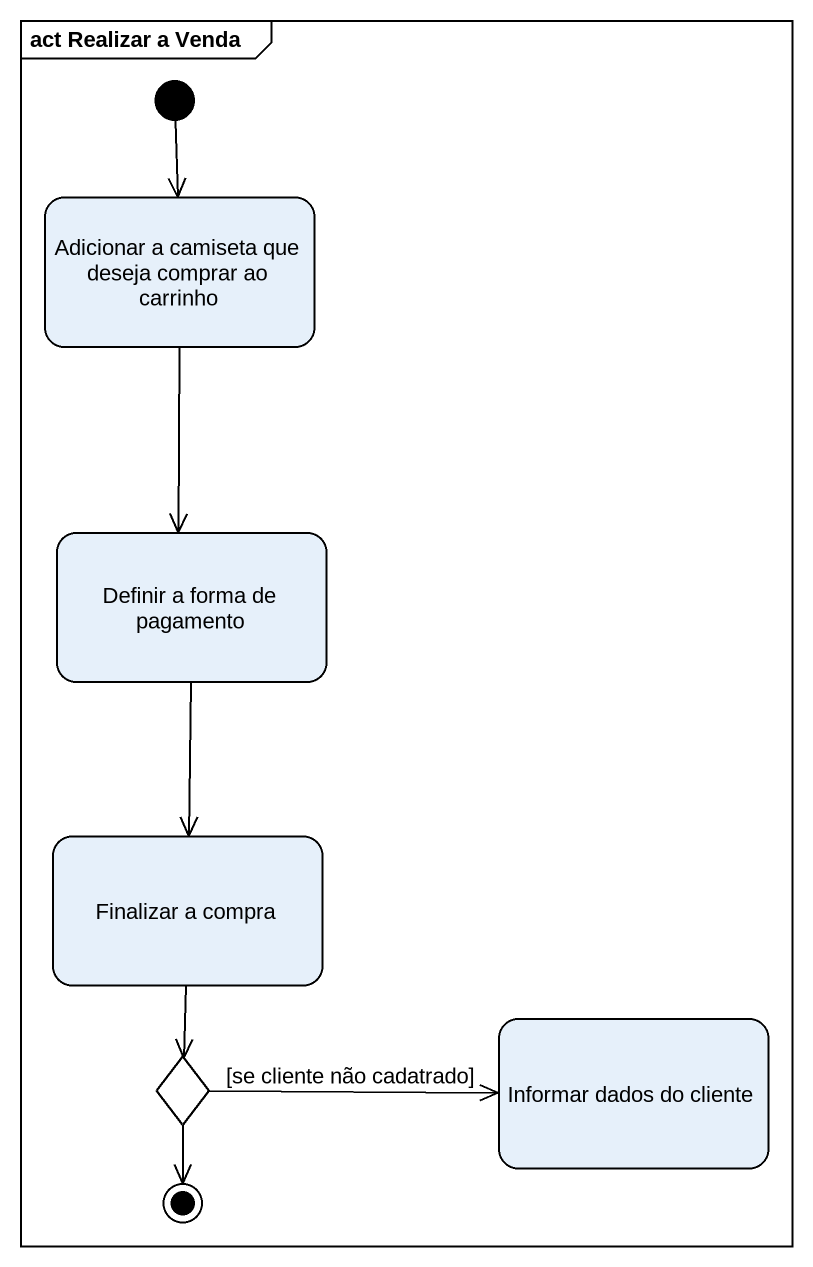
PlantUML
@startuml
mainframe act Realizar a Venda
hide empty description
state "Adicionar a camiseta que deseja comprar ao carrinho" as Adicionar_a_camiseta_que
state "Definir a forma de pagamento" as Definir_a_forma_de_pagamento
state "Finalizar a compra" as Finalizar_a_compra
state choice1 <<choice>>
state "Informar dados do cliente" as Informar_dados_do_cliente
[*] --> Adicionar_a_camiseta_que
Adicionar_a_camiseta_que --> Definir_a_forma_de_pagamento
Definir_a_forma_de_pagamento --> Finalizar_a_compra
Finalizar_a_compra --> choice1
choice1 -right-> Informar_dados_do_cliente : [se cliente não cadatrado]
choice1 --> [*]
@enduml
